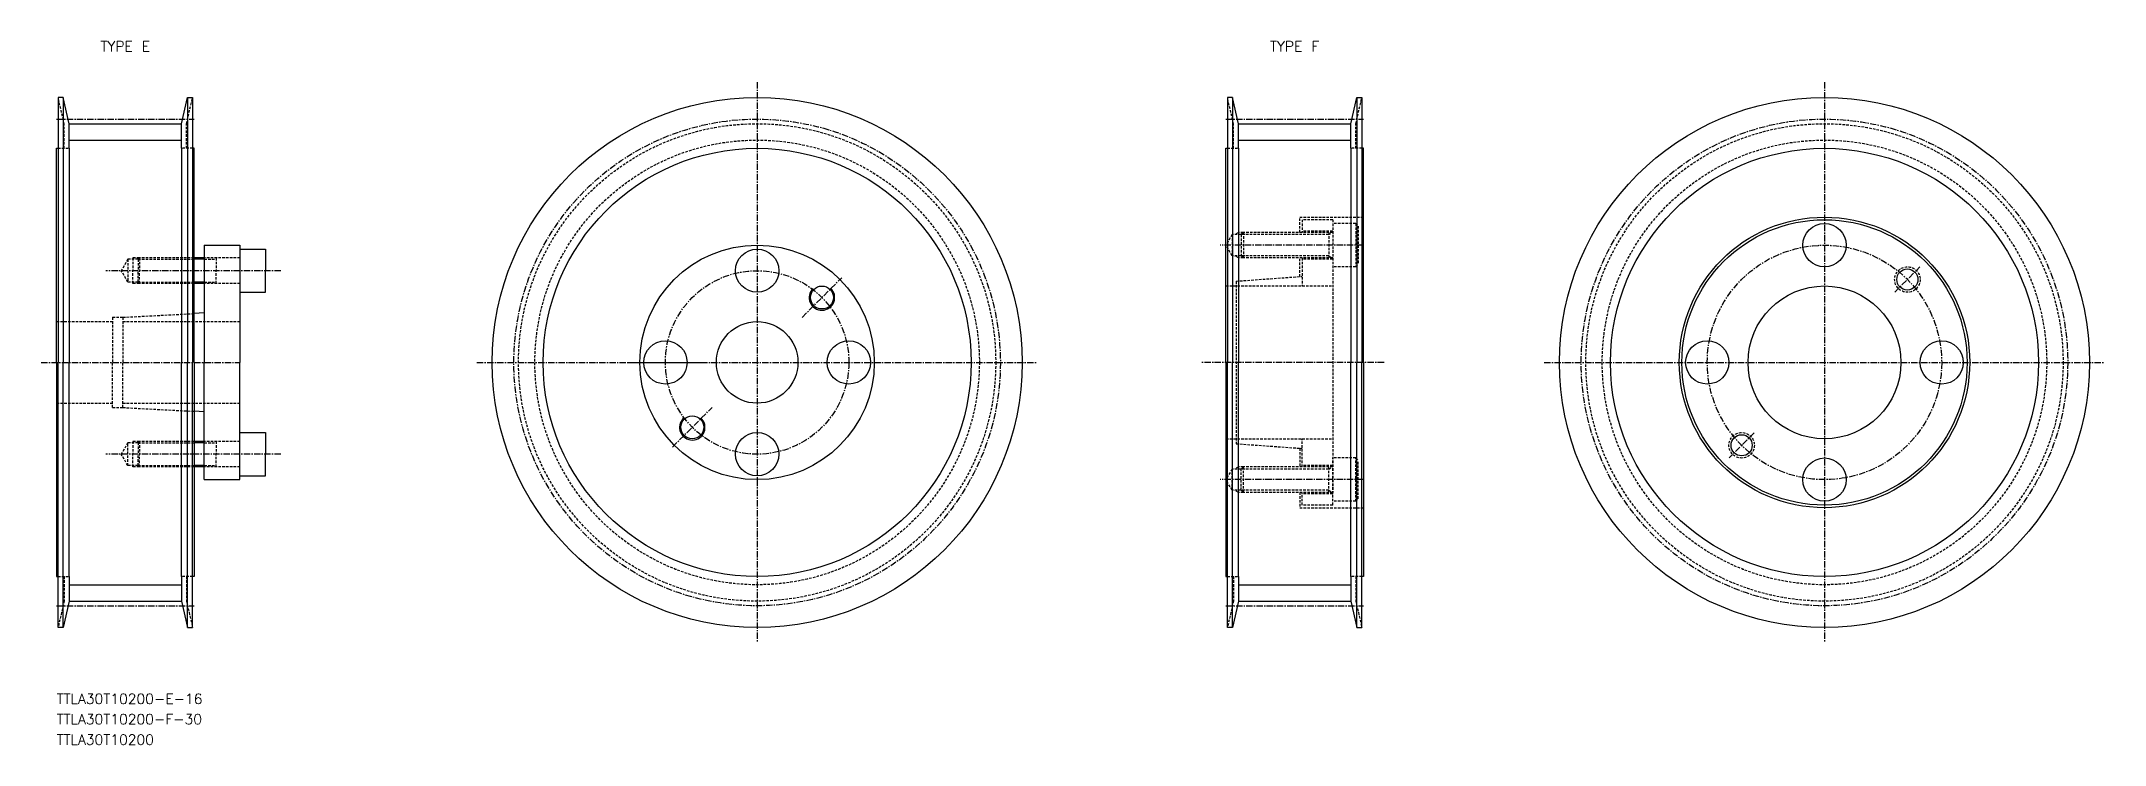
# Model space of a CAD drawing. Extents: x 5089 to 5494, y 28187 to 28325.
import ezdxf
from ezdxf.enums import TextEntityAlignment as Align

# ---------------------------------------------------------------- set-up
doc = ezdxf.new("R2010")
doc.units = 0
doc.linetypes.add('CENTER', pattern=[2, 1.25, -0.25, 0.25, -0.25])
doc.linetypes.add('DASHED', pattern=[0.75, 0.5, -0.25])
doc.layers.get('0').update_dxf_attribs({"linetype": 'CONTINUOUS'})
doc.layers.add('CENTER', color=1, linetype='CENTER')
doc.styles.add('MISUMI', font='txt.shx')

msp = doc.modelspace()

# ---------------------------------------------------------------- linework, layer by layer
at = {"color": 7, "linetype": 'CONTINUOUS'}
for p, q in [((5092.58, 28313.81), (5092.58, 28261.81)), ((5093.58, 28313.81), (5092.58, 28313.81)), ((5093.58, 28313.81), (5093.58, 28261.81)), ((5094.78, 28308.64), (5093.58, 28313.81)), ((5116.78, 28308.64), (5117.98, 28313.81)), ((5117.98, 28313.81), (5117.98, 28261.81)), ((5117.98, 28313.81), (5118.98, 28313.81)), ((5118.98, 28313.81), (5118.98, 28261.81)), ((5322.08, 28313.81), (5322.08, 28261.81)), ((5323.08, 28313.81), (5322.08, 28313.81)), ((5323.08, 28313.81), (5323.08, 28261.81)), ((5324.28, 28308.64), (5323.08, 28313.81)), ((5346.28, 28308.64), (5347.48, 28313.81)), ((5347.48, 28313.81), (5347.48, 28261.81)), ((5347.48, 28313.81), (5348.48, 28313.81)), ((5348.48, 28313.81), (5348.48, 28261.81)), ((5094.78, 28308.64), (5116.78, 28308.64)), ((5094.78, 28303.81), (5094.78, 28308.64)), ((5116.78, 28303.81), (5116.78, 28308.64)), ((5324.28, 28308.64), (5346.28, 28308.64)), ((5324.28, 28303.81), (5324.28, 28308.64)), ((5346.28, 28303.81), (5346.28, 28308.64)), ((5092.28, 28261.81), (5092.28, 28303.81)), ((5092.28, 28303.81), (5092.58, 28303.81)), ((5094.78, 28303.81), (5094.78, 28261.81)), ((5116.78, 28303.81), (5116.78, 28261.81)), ((5119.28, 28303.81), (5118.98, 28303.81)), ((5119.28, 28261.81), (5119.28, 28303.81)), ((5321.78, 28261.81), (5321.78, 28303.81)), ((5321.78, 28303.81), (5322.08, 28303.81)), ((5324.28, 28303.81), (5324.28, 28261.81)), ((5346.28, 28303.81), (5346.28, 28261.81)), ((5348.78, 28303.81), (5348.48, 28303.81)), ((5348.78, 28261.81), (5348.78, 28303.81)), ((5121.28, 28282.31), (5119.28, 28282.31)), ((5121.28, 28284.81), (5128.28, 28284.81)), ((5121.28, 28284.81), (5121.28, 28282.31)), ((5121.28, 28282.31), (5121.28, 28277.31)), ((5128.28, 28284.81), (5128.28, 28284.06)), ((5128.28, 28284.06), (5128.28, 28275.56)), ((5128.28, 28284.06), (5133.28, 28284.06)), ((5133.28, 28284.06), (5133.28, 28279.81)), ((5121.28, 28277.31), (5119.28, 28277.31)), ((5121.28, 28277.31), (5121.28, 28271.51)), ((5133.28, 28275.56), (5133.28, 28279.81)), ((5128.28, 28275.56), (5128.28, 28261.81)), ((5128.28, 28275.56), (5133.28, 28275.56)), ((5121.28, 28271.51), (5119.28, 28271.4)), ((5121.28, 28271.51), (5121.28, 28261.81)), ((5092.28, 28261.81), (5092.28, 28219.81)), ((5092.58, 28209.81), (5092.58, 28261.81)), ((5093.58, 28209.81), (5093.58, 28261.81)), ((5094.78, 28219.81), (5094.78, 28261.81)), ((5116.78, 28219.81), (5116.78, 28261.81)), ((5117.98, 28209.81), (5117.98, 28261.81)), ((5118.98, 28209.81), (5118.98, 28261.81)), ((5119.28, 28261.81), (5119.28, 28219.81)), ((5121.28, 28252.11), (5121.28, 28261.81)), ((5128.28, 28248.06), (5128.28, 28261.81)), ((5321.78, 28261.81), (5321.78, 28219.81)), ((5322.08, 28209.81), (5322.08, 28261.81)), ((5323.08, 28209.81), (5323.08, 28261.81)), ((5324.28, 28219.81), (5324.28, 28261.81)), ((5346.28, 28219.81), (5346.28, 28261.81)), ((5347.48, 28209.81), (5347.48, 28261.81)), ((5348.48, 28209.81), (5348.48, 28261.81)), ((5348.78, 28261.81), (5348.78, 28219.81)), ((5121.28, 28252.11), (5119.28, 28252.22)), ((5121.28, 28246.31), (5121.28, 28252.11)), ((5121.28, 28246.31), (5119.28, 28246.31)), ((5121.28, 28241.31), (5121.28, 28246.31)), ((5128.28, 28239.56), (5128.28, 28248.06)), ((5128.28, 28248.06), (5133.28, 28248.06)), ((5133.28, 28248.06), (5133.28, 28243.81)), ((5121.28, 28241.31), (5119.28, 28241.31)), ((5121.28, 28238.81), (5121.28, 28241.31)), ((5133.28, 28239.56), (5133.28, 28243.81)), ((5121.28, 28238.81), (5128.28, 28238.81)), ((5128.28, 28239.56), (5133.28, 28239.56)), ((5128.28, 28238.81), (5128.28, 28239.56)), ((5092.28, 28219.81), (5092.58, 28219.81)), ((5094.78, 28219.81), (5094.78, 28214.99)), ((5116.78, 28219.81), (5116.78, 28214.99)), ((5119.28, 28219.81), (5118.98, 28219.81)), ((5321.78, 28219.81), (5322.08, 28219.81)), ((5324.28, 28219.81), (5324.28, 28214.99)), ((5346.28, 28219.81), (5346.28, 28214.99)), ((5348.78, 28219.81), (5348.48, 28219.81)), ((5094.78, 28214.99), (5093.58, 28209.81)), ((5094.78, 28214.99), (5116.78, 28214.99)), ((5116.78, 28214.99), (5117.98, 28209.81)), ((5324.28, 28214.99), (5323.08, 28209.81)), ((5324.28, 28214.99), (5346.28, 28214.99)), ((5346.28, 28214.99), (5347.48, 28209.81)), ((5093.58, 28209.81), (5092.58, 28209.81)), ((5117.98, 28209.81), (5118.98, 28209.81)), ((5323.08, 28209.81), (5322.08, 28209.81)), ((5347.48, 28209.81), (5348.48, 28209.81))]:
    msp.add_line(p, q, dxfattribs=at)
at = {"color": 3, "linetype": 'DASHED'}
for p, q in [((5093.78, 28308.64), (5092.58, 28313.81)), ((5117.78, 28308.64), (5118.98, 28313.81)), ((5323.28, 28308.64), (5322.08, 28313.81)), ((5347.28, 28308.64), (5348.48, 28313.81)), ((5093.78, 28303.81), (5093.78, 28308.64)), ((5117.78, 28303.81), (5117.78, 28308.64)), ((5323.28, 28303.81), (5323.28, 28308.64)), ((5347.28, 28303.81), (5347.28, 28308.64)), ((5092.58, 28303.81), (5094.78, 28303.81)), ((5118.98, 28303.81), (5116.78, 28303.81)), ((5322.08, 28303.81), (5324.28, 28303.81)), ((5348.48, 28303.81), (5346.28, 28303.81)), ((5336.27, 28290.31), (5348.78, 28290.31)), ((5336.27, 28287.31), (5336.27, 28290.31)), ((5342.77, 28289.81), (5336.77, 28289.81)), ((5336.77, 28289.81), (5336.77, 28287.31)), ((5342.77, 28289.81), (5342.77, 28236.31)), ((5323.01, 28286.88), (5321.82, 28284.81)), ((5324.77, 28286.88), (5323.01, 28286.88)), ((5323.01, 28286.88), (5323.01, 28282.74)), ((5324.26, 28287.31), (5323.51, 28286.88)), ((5325.21, 28287.31), (5324.26, 28287.31)), ((5324.26, 28287.31), (5324.26, 28282.31)), ((5325.21, 28287.31), (5324.77, 28286.88)), ((5341.97, 28286.88), (5324.77, 28286.88)), ((5324.77, 28286.88), (5324.77, 28282.74)), ((5342.77, 28287.31), (5325.21, 28287.31)), ((5325.21, 28287.31), (5325.21, 28282.31)), ((5342.77, 28287.56), (5336.77, 28287.56)), ((5341.97, 28287.31), (5341.97, 28282.31)), ((5341.97, 28286.88), (5342.72, 28287.31)), ((5347.27, 28289.06), (5342.77, 28289.06)), ((5342.77, 28289.06), (5342.77, 28280.56)), ((5347.27, 28289.06), (5347.27, 28280.56)), ((5347.27, 28289.06), (5347.77, 28288.56)), ((5347.77, 28288.56), (5347.77, 28281.06)), ((5106.28, 28282.06), (5104.98, 28279.81)), ((5108.28, 28282.06), (5106.28, 28282.06)), ((5106.28, 28282.06), (5106.28, 28277.56)), ((5108.53, 28282.31), (5107.28, 28282.31)), ((5107.28, 28282.31), (5107.28, 28279.81)), ((5108.53, 28282.31), (5108.28, 28282.06)), ((5108.28, 28282.06), (5119.28, 28282.06)), ((5108.28, 28282.06), (5108.28, 28279.81)), ((5119.28, 28282.31), (5108.53, 28282.31)), ((5108.53, 28282.31), (5108.53, 28279.81)), ((5128.28, 28282.31), (5121.28, 28282.31)), ((5121.28, 28282.06), (5123.61, 28282.06)), ((5123.61, 28282.31), (5123.61, 28279.81)), ((5323.01, 28282.74), (5321.82, 28284.81)), ((5324.77, 28282.74), (5323.01, 28282.74)), ((5324.26, 28282.31), (5323.51, 28282.74)), ((5325.21, 28282.31), (5324.26, 28282.31)), ((5341.97, 28282.74), (5324.77, 28282.74)), ((5325.21, 28282.31), (5324.77, 28282.74)), ((5342.77, 28282.31), (5325.21, 28282.31)), ((5336.27, 28278.65), (5336.27, 28282.31)), ((5336.77, 28282.31), (5336.77, 28276.81)), ((5342.77, 28282.06), (5336.77, 28282.06)), ((5341.97, 28282.74), (5342.72, 28282.31)), ((5347.27, 28280.56), (5347.77, 28281.06)), ((5106.28, 28277.56), (5104.98, 28279.81)), ((5108.28, 28277.56), (5106.28, 28277.56)), ((5107.28, 28277.31), (5107.28, 28279.81)), ((5108.53, 28277.31), (5107.28, 28277.31)), ((5108.28, 28277.56), (5108.28, 28279.81)), ((5108.28, 28277.56), (5119.28, 28277.56)), ((5108.53, 28277.31), (5108.28, 28277.56)), ((5108.53, 28277.31), (5108.53, 28279.81)), ((5119.28, 28277.31), (5108.53, 28277.31)), ((5121.28, 28277.56), (5123.61, 28277.56)), ((5128.28, 28277.31), (5121.28, 28277.31)), ((5123.61, 28277.31), (5123.61, 28279.81)), ((5323.77, 28277.75), (5336.77, 28278.69)), ((5323.77, 28277.75), (5323.77, 28245.87)), ((5347.27, 28280.56), (5342.77, 28280.56)), ((5321.78, 28276.81), (5342.77, 28276.81)), ((5092.28, 28269.81), (5103.28, 28269.81)), ((5103.28, 28270.66), (5103.28, 28261.81)), ((5103.28, 28270.66), (5105.28, 28270.66)), ((5105.28, 28270.66), (5119.28, 28271.4)), ((5105.28, 28270.66), (5105.28, 28261.81)), ((5105.28, 28269.81), (5128.28, 28269.81)), ((5103.28, 28252.96), (5103.28, 28261.81)), ((5105.28, 28252.96), (5105.28, 28261.81)), ((5092.28, 28253.81), (5103.28, 28253.81)), ((5103.28, 28252.96), (5105.28, 28252.96)), ((5105.28, 28253.81), (5128.28, 28253.81)), ((5105.28, 28252.96), (5119.28, 28252.22)), ((5106.28, 28246.06), (5104.98, 28243.81)), ((5108.28, 28246.06), (5106.28, 28246.06)), ((5106.28, 28241.56), (5106.28, 28246.06)), ((5108.53, 28246.31), (5107.28, 28246.31)), ((5107.28, 28246.31), (5107.28, 28243.81)), ((5108.53, 28246.31), (5108.28, 28246.06)), ((5108.28, 28246.06), (5119.28, 28246.06)), ((5108.28, 28246.06), (5108.28, 28243.81)), ((5119.28, 28246.31), (5108.53, 28246.31)), ((5108.53, 28246.31), (5108.53, 28243.81)), ((5128.28, 28246.31), (5121.28, 28246.31)), ((5121.28, 28246.06), (5123.61, 28246.06)), ((5123.61, 28246.31), (5123.61, 28243.81)), ((5321.78, 28246.81), (5342.77, 28246.81)), ((5323.77, 28245.87), (5336.77, 28244.94)), ((5336.27, 28244.97), (5336.27, 28241.31)), ((5336.77, 28241.31), (5336.77, 28246.81)), ((5106.28, 28241.56), (5104.98, 28243.81)), ((5108.28, 28241.56), (5106.28, 28241.56)), ((5107.28, 28241.31), (5107.28, 28243.81)), ((5108.53, 28241.31), (5107.28, 28241.31)), ((5108.28, 28241.56), (5108.28, 28243.81)), ((5108.28, 28241.56), (5119.28, 28241.56)), ((5108.53, 28241.31), (5108.28, 28241.56)), ((5108.53, 28241.31), (5108.53, 28243.81)), ((5119.28, 28241.31), (5108.53, 28241.31)), ((5121.28, 28241.56), (5123.61, 28241.56)), ((5128.28, 28241.31), (5121.28, 28241.31)), ((5123.61, 28241.31), (5123.61, 28243.81)), ((5323.01, 28240.88), (5321.82, 28238.81)), ((5323.01, 28236.74), (5323.01, 28240.88)), ((5324.77, 28240.88), (5323.01, 28240.88)), ((5324.26, 28241.31), (5323.51, 28240.88)), ((5325.21, 28241.31), (5324.26, 28241.31)), ((5324.26, 28236.31), (5324.26, 28241.31)), ((5325.21, 28241.31), (5324.77, 28240.88)), ((5341.97, 28240.88), (5324.77, 28240.88)), ((5324.77, 28236.74), (5324.77, 28240.88)), ((5342.77, 28241.31), (5325.21, 28241.31)), ((5325.21, 28236.31), (5325.21, 28241.31)), ((5342.77, 28241.56), (5336.77, 28241.56)), ((5341.97, 28236.31), (5341.97, 28241.31)), ((5341.97, 28240.88), (5342.72, 28241.31)), ((5347.27, 28243.06), (5342.77, 28243.06)), ((5342.77, 28233.81), (5342.77, 28243.06)), ((5347.27, 28234.56), (5347.27, 28243.06)), ((5347.27, 28243.06), (5347.77, 28242.56)), ((5347.77, 28235.06), (5347.77, 28242.56)), ((5323.01, 28236.74), (5321.82, 28238.81)), ((5324.77, 28236.74), (5323.01, 28236.74)), ((5324.26, 28236.31), (5323.51, 28236.74)), ((5341.97, 28236.74), (5324.77, 28236.74)), ((5325.21, 28236.31), (5324.77, 28236.74)), ((5341.97, 28236.74), (5342.72, 28236.31)), ((5325.21, 28236.31), (5324.26, 28236.31)), ((5342.77, 28236.31), (5325.21, 28236.31)), ((5336.27, 28236.31), (5336.27, 28233.31)), ((5336.27, 28233.31), (5348.78, 28233.31)), ((5336.77, 28233.81), (5336.77, 28236.31)), ((5342.77, 28236.06), (5336.77, 28236.06)), ((5342.77, 28233.81), (5336.77, 28233.81)), ((5347.27, 28234.56), (5342.77, 28234.56)), ((5347.27, 28234.56), (5347.77, 28235.06)), ((5092.58, 28219.81), (5094.78, 28219.81)), ((5093.78, 28219.81), (5093.78, 28214.99)), ((5118.98, 28219.81), (5116.78, 28219.81)), ((5117.78, 28219.81), (5117.78, 28214.99)), ((5322.08, 28219.81), (5324.28, 28219.81)), ((5323.28, 28219.81), (5323.28, 28214.99)), ((5348.48, 28219.81), (5346.28, 28219.81)), ((5347.28, 28219.81), (5347.28, 28214.99)), ((5093.78, 28214.99), (5092.58, 28209.81)), ((5117.78, 28214.99), (5118.98, 28209.81)), ((5323.28, 28214.99), (5322.08, 28209.81)), ((5347.28, 28214.99), (5348.48, 28209.81))]:
    msp.add_line(p, q, dxfattribs=at)
at = {"color": 3, "linetype": 'CONTINUOUS'}
for p, q in [((5094.78, 28305.44), (5116.78, 28305.44)), ((5324.28, 28305.44), (5346.28, 28305.44)), ((5094.78, 28218.19), (5116.78, 28218.19)), ((5324.28, 28218.19), (5346.28, 28218.19))]:
    msp.add_line(p, q, dxfattribs=at)
at = {"color": 3}
for p, q in [((5121.28, 28282.06), (5119.28, 28282.06)), ((5121.28, 28277.56), (5119.28, 28277.56)), ((5121.28, 28246.06), (5119.28, 28246.06)), ((5121.28, 28241.56), (5119.28, 28241.56))]:
    msp.add_line(p, q, dxfattribs=at)
at = {"color": 7, "linetype": 'CONTINUOUS'}
for centre, radius in [((5229.78, 28261.81), 52), ((5439.27, 28261.81), 52), ((5229.78, 28261.81), 42), ((5439.27, 28261.81), 42), ((5439.27, 28261.81), 28.5), ((5439.27, 28261.81), 28), ((5439.27, 28284.81), 4.25), ((5229.78, 28261.81), 23), ((5229.78, 28261.81), 23), ((5229.78, 28279.81), 4.25), ((5455.54, 28278.07), 2.07), ((5242.5, 28274.54), 2.25), ((5439.27, 28261.81), 15), ((5229.78, 28261.81), 8), ((5211.78, 28261.81), 4.25), ((5247.78, 28261.81), 4.25), ((5416.27, 28261.81), 4.25), ((5462.27, 28261.81), 4.25), ((5217.05, 28249.08), 2.25), ((5229.78, 28243.81), 4.25), ((5423.01, 28245.55), 2.07), ((5439.27, 28238.81), 4.25)]:
    msp.add_circle(centre, radius, dxfattribs=at)
at = {"color": 3, "linetype": 'DASHED'}
for centre, radius in [((5229.78, 28261.81), 46.83), ((5229.78, 28261.81), 43.62), ((5439.27, 28261.81), 46.83), ((5439.27, 28261.81), 43.62), ((5455.54, 28278.07), 2.5), ((5423.01, 28245.55), 2.5)]:
    msp.add_circle(centre, radius, dxfattribs=at)
at = {"color": 3, "linetype": 'CONTINUOUS'}
for centre in [(5242.5, 28274.54), (5217.05, 28249.08)]:
    msp.add_arc(centre, 2.5, 135, 47, dxfattribs=at)
at = {"layer": 'CENTER', "color": 1, "linetype": 'CENTER'}
for p, q in [((5229.78, 28316.81), (5229.78, 28206.81)), ((5439.27, 28316.81), (5439.27, 28206.81)), ((5092.28, 28309.56), (5119.28, 28309.56)), ((5321.78, 28309.56), (5348.78, 28309.56)), ((5348.77, 28284.81), (5320.67, 28284.81)), ((5136.28, 28279.81), (5101.98, 28279.81)), ((5238.61, 28270.65), (5246.39, 28278.43)), ((5453.06, 28275.6), (5458.01, 28280.55)), ((5089.28, 28261.81), (5128.28, 28261.81)), ((5174.78, 28261.81), (5284.78, 28261.81)), ((5204.53, 28261.81), (5219.03, 28261.81)), ((5352.82, 28261.81), (5317, 28261.81)), ((5384.27, 28261.81), (5494.27, 28261.81)), ((5213.16, 28245.19), (5220.94, 28252.97)), ((5425.49, 28248.02), (5420.54, 28243.07)), ((5136.28, 28243.81), (5101.98, 28243.81)), ((5348.77, 28238.81), (5320.67, 28238.81)), ((5092.28, 28214.07), (5119.28, 28214.07)), ((5321.78, 28214.07), (5348.78, 28214.07))]:
    msp.add_line(p, q, dxfattribs=at)
for centre, radius in [((5229.78, 28261.81), 47.74), ((5439.27, 28261.81), 47.74), ((5439.27, 28261.81), 23), ((5229.78, 28261.81), 18)]:
    msp.add_circle(centre, radius, dxfattribs=at)

# ---------------------------------------------------------------- texts
at = {"color": 7, "linetype": 'CONTINUOUS', "style": 'MISUMI'}
for s, p in [('TYPE E', (5105.78, 28323.81)), ('TYPE F', (5335.28, 28323.81))]:
    msp.add_text(s, height=2, dxfattribs=at).set_placement(p, align=Align.MIDDLE_CENTER)
for s, p in [('TTLA30T10200-E-16', (5092.28, 28194.81)), ('TTLA30T10200-F-30', (5092.28, 28190.81)), ('TTLA30T10200', (5092.28, 28186.81))]:
    msp.add_text(s, height=2, dxfattribs=at).set_placement(p)

doc.saveas('drawing.dxf')
